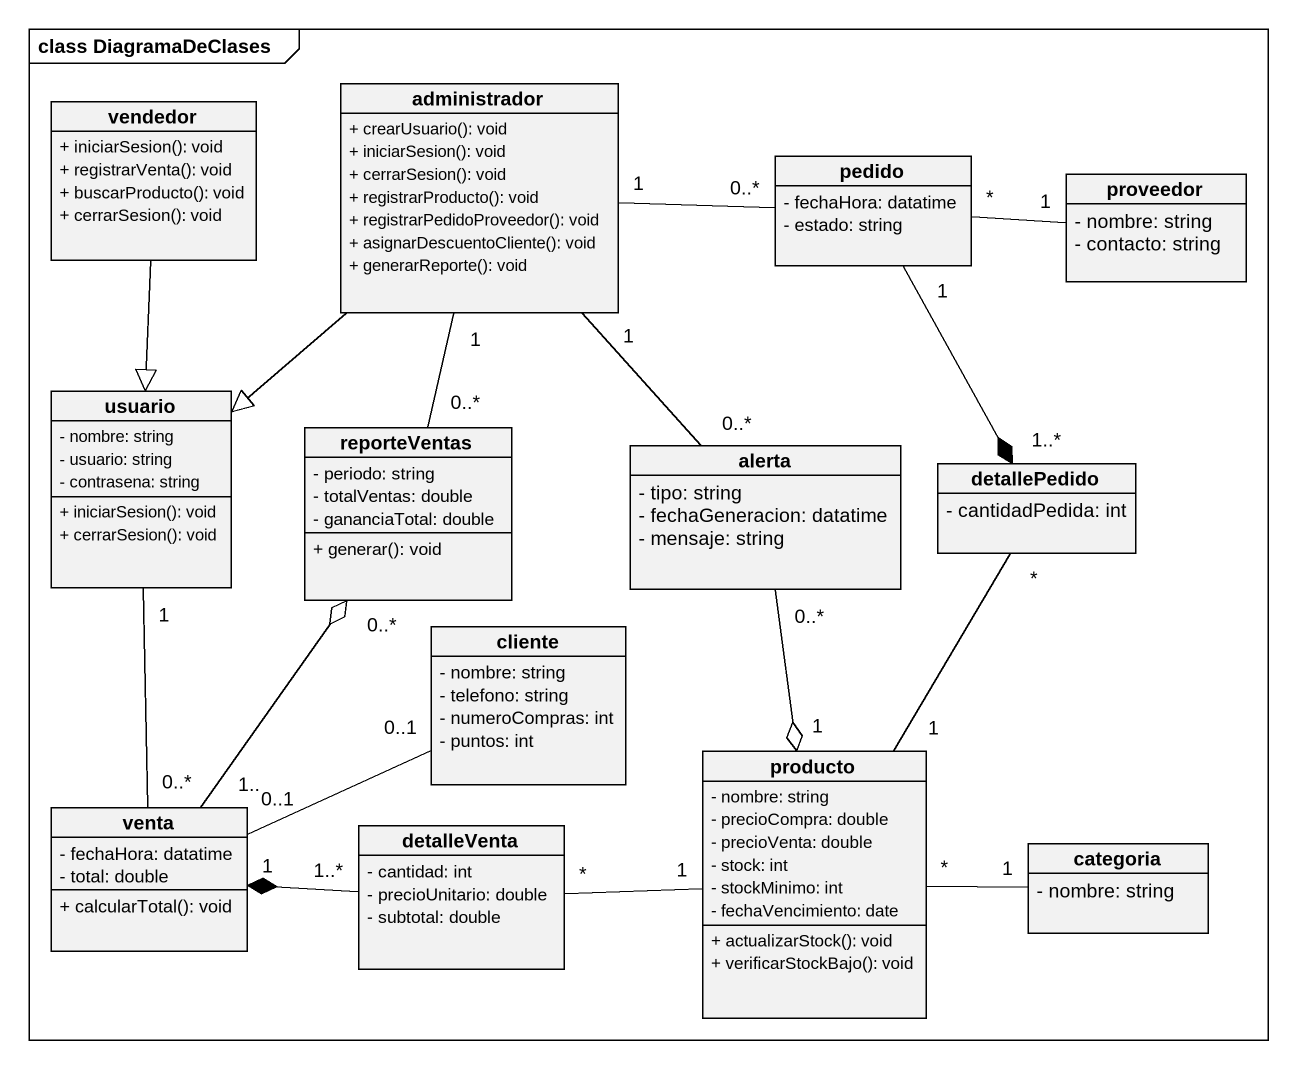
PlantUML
@startuml
mainframe class DiagramaDeClases
hide circle
hide empty members
skinparam classAttributeIconSize 0
class vendedor {
  + iniciarSesion(): void
  + registrarVenta(): void
  + buscarProducto(): void
  + cerrarSesion(): void
}
class administrador {
  + crearUsuario(): void
  + iniciarSesion(): void
  + cerrarSesion(): void
  + registrarProducto(): void
  + registrarPedidoProveedor(): void
  + asignarDescuentoCliente(): void
  + generarReporte(): void
}
class pedido {
  - fechaHora: datatime
  - estado: string
}
class proveedor {
  - nombre: string
  - contacto: string
}
class usuario {
  - nombre: string
  - usuario: string
  - contrasena: string
  + iniciarSesion(): void
  + cerrarSesion(): void
}
class reporteVentas {
  - periodo: string
  - totalVentas: double
  - gananciaTotal: double
  + generar(): void
}
class alerta {
  - tipo: string
  - fechaGeneracion: datatime
  - mensaje: string
}
class detallePedido {
  - cantidadPedida: int
}
class cliente {
  - nombre: string
  - telefono: string
  - numeroCompras: int
  - puntos: int
}
class producto {
  - nombre: string
  - precioCompra: double
  - precioVenta: double
  - stock: int
  - stockMinimo: int
  - fechaVencimiento: date
  + actualizarStock(): void
  + verificarStockBajo(): void
}
class venta {
  - fechaHora: datatime
  - total: double
  + calcularTotal(): void
}
class detalleVenta {
  - cantidad: int
  - precioUnitario: double
  - subtotal: double
}
class categoria {
  - nombre: string
}
vendedor --|> usuario
administrador "1" -right- "0..*" pedido
administrador --|> usuario
administrador "1" -- "0..*" reporteVentas
pedido "*" -right- "1" proveedor
pedido "1" --* "1..*" detallePedido
usuario "1" -- "0..*" venta
alerta "0..*" -up- "1" administrador
alerta "0..*" --o "1" producto
detallePedido "*" -- "1" producto
producto "*" -right- "1" categoria
venta "1.." -up-o "0..*" reporteVentas
venta "0..1" -right- "0..1" cliente
detalleVenta "*" -right- "1" producto
detalleVenta "1..*" -left-* "1" venta
@enduml
